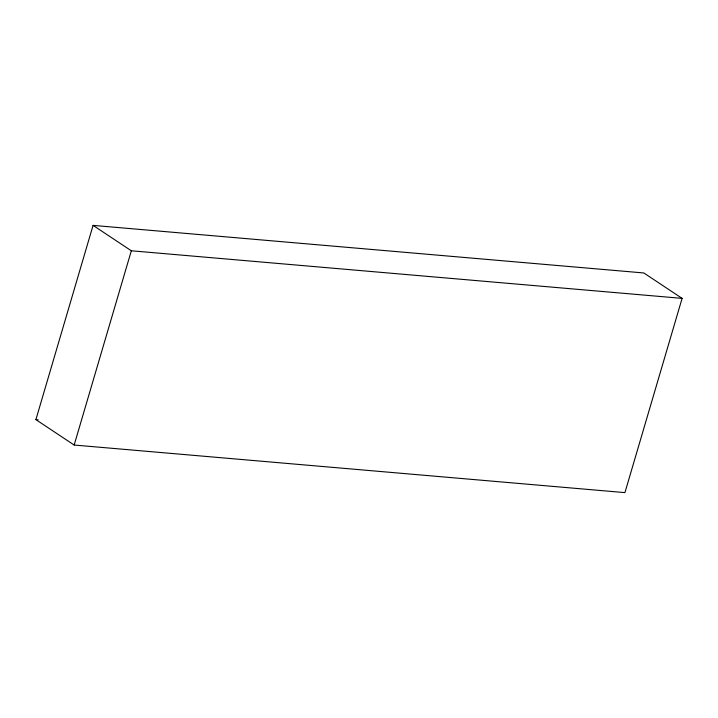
<?xml version="1.0" encoding="UTF-8"?>
<svg xmlns="http://www.w3.org/2000/svg" width="718" height="718" viewBox="0 0 718 718"><rect width="100%" height="100%" fill="white"/><g stroke="black" fill="none" stroke-linecap="round" stroke-linejoin="round"><path stroke-width="1.08" d="M35.9 419.626L93.071 225.38L643.84 272.966L682.1 298.374L624.929 492.62L74.16 445.034L35.9 419.626L38.135 419.824M74.16 445.034L131.331 250.779L93.071 225.38M131.331 250.779L682.1 298.374"/></g></svg>
